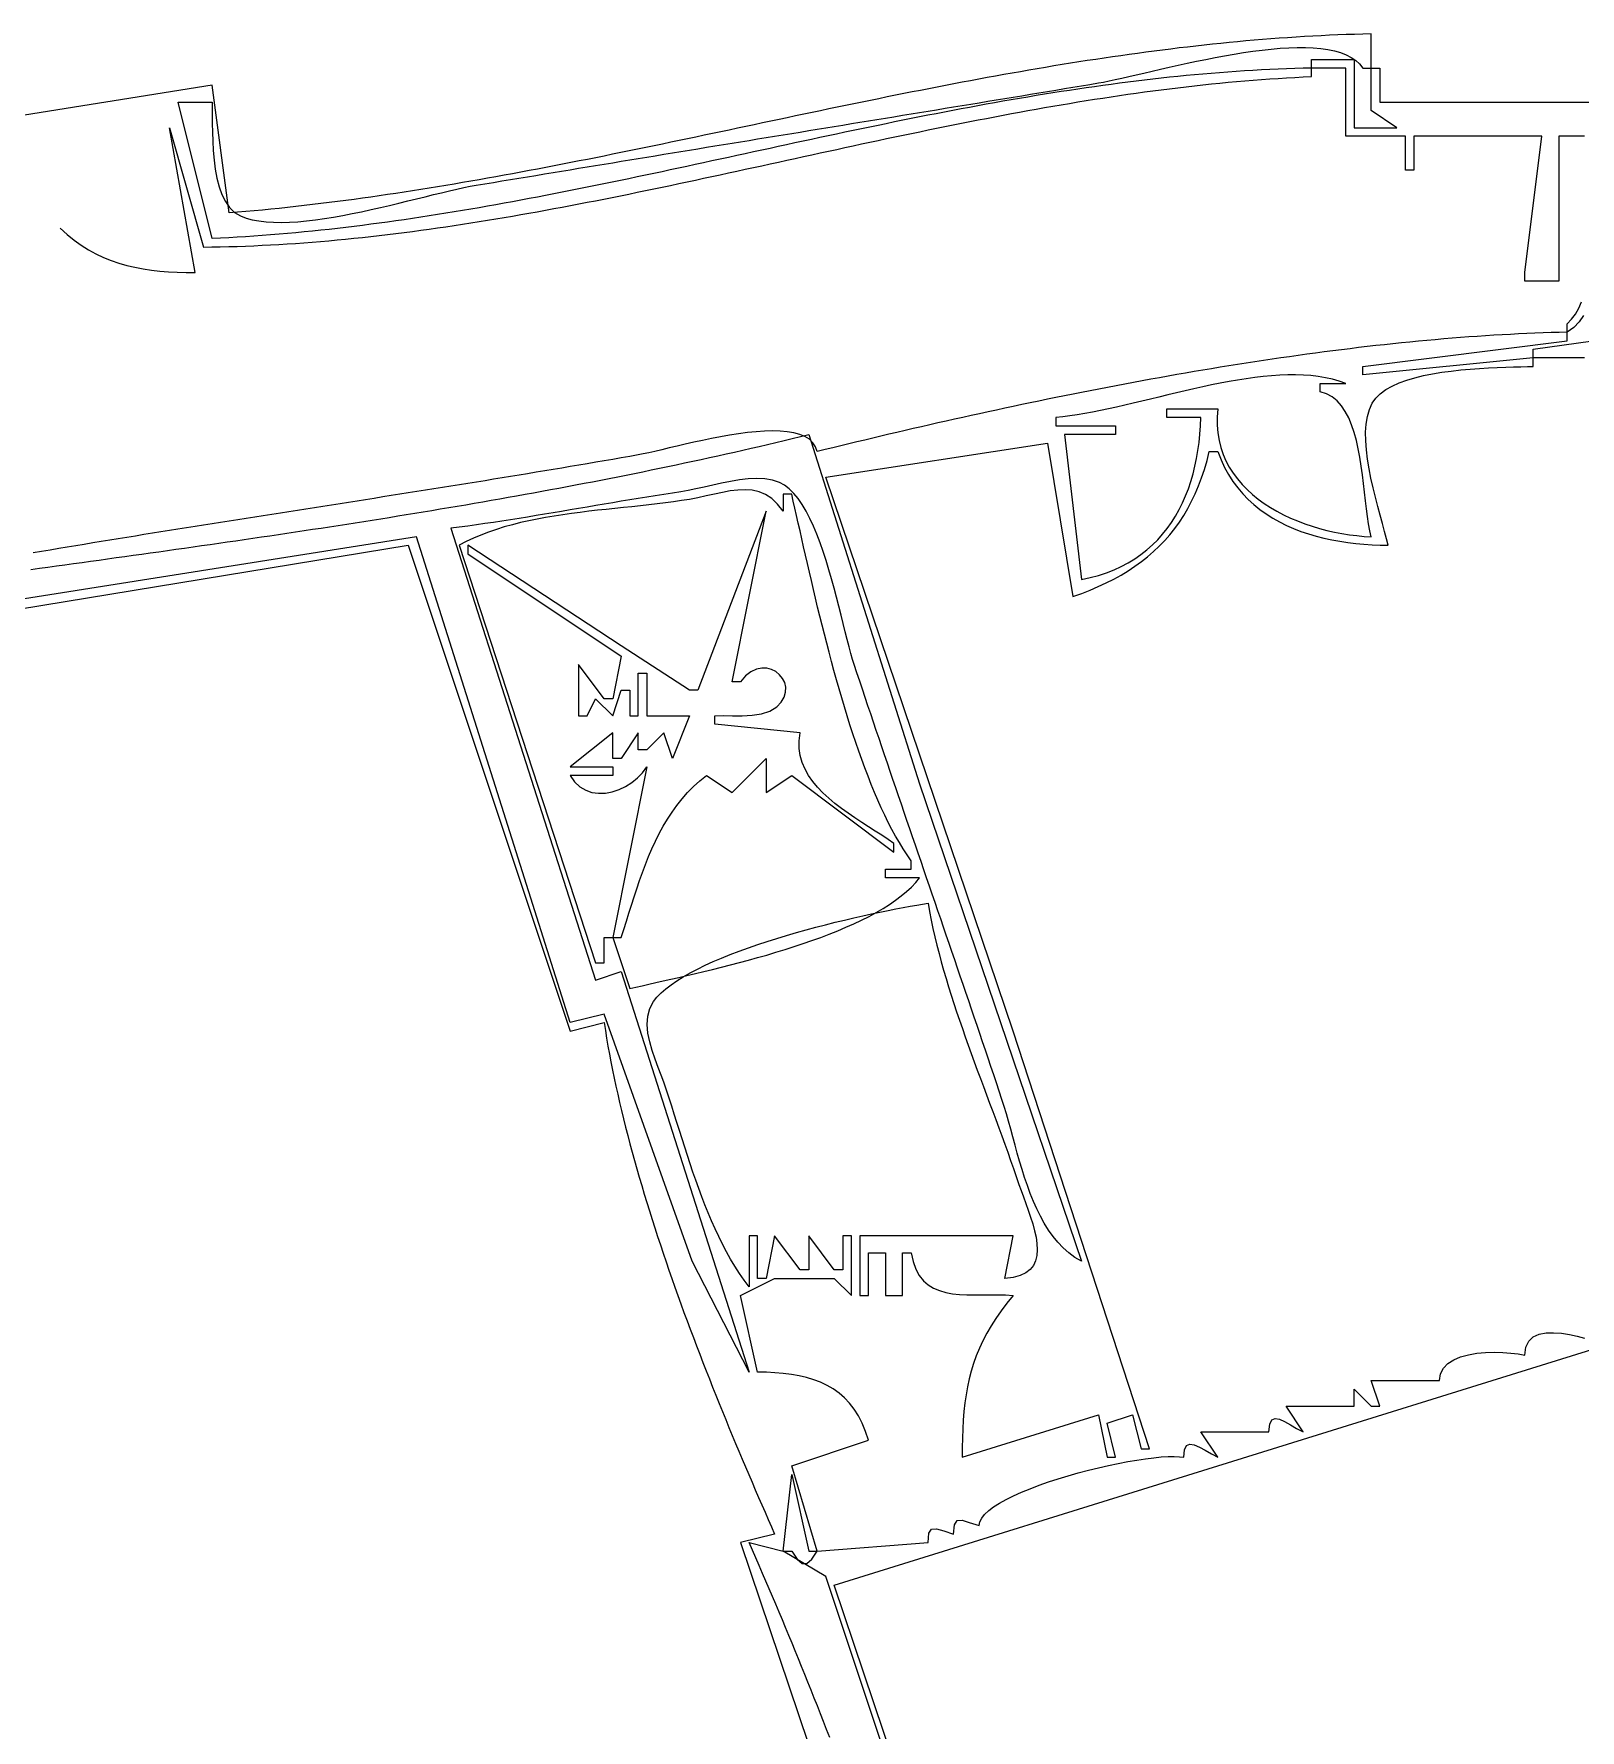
# Model space of a CAD drawing. Header units: metres. Extents: x 0 to 1224, y 0 to 792.
# Drawn here: x 742.1 to 923.5, y 396 to 595 of the extents above; entities that cross this region are included whole.
import ezdxf

# ---------------------------------------------------------------- set-up
doc = ezdxf.new("R2010")
doc.units = ezdxf.units.M

msp = doc.modelspace()

# ---------------------------------------------------------------- linework, layer by layer
for points in [[(867, 589.2468), (867.589, 589.3522), (868.2429, 589.4819), (868.9575, 589.6333), (869.7283, 589.804), (870.5511, 589.9914), (871.4215, 590.193), (872.3353, 590.4063), (873.2881, 590.6289), (874.2757, 590.8582), (875.2936, 591.0917), (876.3376, 591.327), (877.4034, 591.5616), (878.4866, 591.7928), (879.583, 592.0183), (880.6882, 592.2356), (881.7979, 592.4421), (882.9078, 592.6353), (884.0136, 592.8129), (885.1109, 592.9721), (886.1955, 593.1106), (887.263, 593.2259), (888.3091, 593.3154), (889.3296, 593.3767), (890.32, 593.4072), (891.2761, 593.4045), (892.1935, 593.3661), (893.0681, 593.2895), (893.8953, 593.1721), (894.6709, 593.0114), (895.3907, 592.8051), (896.0502, 592.5505), (896.6452, 592.2452), (897.1714, 591.8867), (897.6244, 591.4724), (898, 591), (899, 591), (899, 595), (898.0187, 594.9772), (897.0376, 594.9495), (896.0566, 594.917), (895.0757, 594.8797), (894.0949, 594.8377), (893.1142, 594.791), (892.1336, 594.7397), (891.153, 594.6839), (890.1726, 594.6236), (889.1922, 594.5589), (888.212, 594.4899), (887.2318, 594.4167), (886.2517, 594.3392), (885.2717, 594.2577), (884.2918, 594.1721), (883.3119, 594.0824), (882.3321, 593.9889), (881.3525, 593.8915), (880.3728, 593.7903), (879.3933, 593.6854), (878.4139, 593.5769), (877.4345, 593.4647), (876.4552, 593.349), (875.4759, 593.2299), (874.4968, 593.1074), (873.5177, 592.9815), (872.5387, 592.8524), (871.5597, 592.7201), (870.5808, 592.5847), (869.602, 592.4463), (868.6233, 592.3048), (867.6446, 592.1604), (866.6659, 592.0132), (865.6874, 591.8632), (864.7088, 591.7104), (863.7304, 591.555), (862.752, 591.3971), (861.7737, 591.2366), (860.7954, 591.0736), (859.8171, 590.9083), (858.839, 590.7406), (857.8608, 590.5707), (856.8828, 590.3986), (855.9047, 590.2243), (854.9267, 590.048), (853.9488, 589.8698), (852.9709, 589.6896), (851.9931, 589.5075), (851.0153, 589.3237), (850.0375, 589.1382), (849.0598, 588.951), (848.0821, 588.7622), (847.1045, 588.5719), (846.1269, 588.3801), (845.1493, 588.187), (844.1718, 587.9925), (843.1943, 587.7968), (842.2168, 587.5999), (841.2394, 587.4019), (840.262, 587.2028), (839.2846, 587.0028), (838.3073, 586.8018), (837.33, 586.6), (836.3527, 586.3974), (835.3754, 586.1941), (834.3982, 585.9901), (833.4209, 585.7855), (832.4437, 585.5805), (831.4665, 585.3749), (830.4894, 585.169), (829.5122, 584.9628), (828.5351, 584.7563), (827.558, 584.5497), (826.5809, 584.3429), (825.6038, 584.1361), (824.6267, 583.9293), (823.6497, 583.7226), (822.6726, 583.516), (821.6955, 583.3097), (820.7185, 583.1036), (819.7415, 582.8979), (818.7644, 582.6926), (817.7874, 582.4878), (816.8104, 582.2835), (815.8333, 582.0799), (814.8563, 581.8769), (813.8793, 581.6747), (812.9023, 581.4733), (811.9252, 581.2728), (810.9482, 581.0733), (809.9711, 580.8748), (808.9941, 580.6773), (808.017, 580.481), (807.0399, 580.286), (806.0629, 580.0922), (805.0858, 579.8998), (804.1087, 579.7087), (803.1315, 579.5192), (802.1544, 579.3313), (801.1772, 579.1449), (800.2001, 578.9603), (799.2229, 578.7774), (798.2457, 578.5963), (797.2684, 578.4171), (796.2912, 578.2398), (795.3139, 578.0646), (794.3366, 577.8915), (793.3592, 577.7205), (792.3819, 577.5518), (791.4045, 577.3853), (790.4271, 577.2212), (789.4496, 577.0595), (788.4722, 576.9003), (787.4946, 576.7437), (786.5171, 576.5896), (785.5395, 576.4383), (784.5619, 576.2897), (783.5842, 576.144), (782.6065, 576.0011), (781.6288, 575.8612), (780.651, 575.7243), (779.6732, 575.5905), (778.6953, 575.4599), (777.7174, 575.3325), (776.7395, 575.2084), (775.7615, 575.0876), (774.7834, 574.9703), (773.8053, 574.8564), (772.8271, 574.7462), (771.8489, 574.6395), (770.8707, 574.5365), (769.8924, 574.4373), (768.914, 574.3419), (767.9356, 574.2504), (766.9571, 574.1629), (765.9786, 574.0794), (765, 574), (763, 589), (738, 585)], [(924, 583), (921, 583), (921, 566), (917, 566), (917, 567), (919, 583), (904, 583), (904, 579), (903, 579), (903, 583), (896, 583), (896, 591), (892, 591), (892, 592), (897, 592), (897, 584), (902, 584), (899, 586), (899, 591), (900, 591), (900, 587), (932, 587)], [(745.1882, 572.2129), (745.9918, 571.4742), (746.8121, 570.8066), (747.6487, 570.2068), (748.5015, 569.6713), (749.3704, 569.1966), (750.2553, 568.7794), (751.156, 568.4162), (752.0723, 568.1035), (753.0042, 567.838), (753.9514, 567.6163), (754.9138, 567.4348), (755.8913, 567.2902), (756.8838, 567.179), (757.891, 567.0978), (758.9129, 567.0432), (759.9492, 567.0117), (761, 567), (758, 584), (762, 570), (762.9819, 570.011), (763.9637, 570.0279), (764.9452, 570.0505), (765.9266, 570.0788), (766.9078, 570.1126), (767.8888, 570.152), (768.8696, 570.1967), (769.8503, 570.2467), (770.8308, 570.302), (771.8111, 570.3624), (772.7912, 570.4278), (773.7712, 570.4982), (774.751, 570.5735), (775.7307, 570.6537), (776.7102, 570.7385), (777.6895, 570.8279), (778.6687, 570.9219), (779.6478, 571.0204), (780.6267, 571.1233), (781.6055, 571.2304), (782.5841, 571.3417), (783.5626, 571.4572), (784.541, 571.5767), (785.5192, 571.7002), (786.4973, 571.8275), (787.4753, 571.9586), (788.4531, 572.0934), (789.4309, 572.2318), (790.4085, 572.3737), (791.386, 572.5191), (792.3634, 572.6678), (793.3407, 572.8198), (794.3179, 572.975), (795.295, 573.1333), (796.272, 573.2946), (797.2489, 573.4589), (798.2257, 573.626), (799.2024, 573.7958), (800.179, 573.9684), (801.1555, 574.1435), (802.132, 574.3211), (803.1084, 574.5012), (804.0847, 574.6836), (805.0609, 574.8682), (806.037, 575.055), (807.0131, 575.2439), (807.9892, 575.4348), (808.9651, 575.6276), (809.941, 575.8222), (810.9169, 576.0186), (811.8927, 576.2166), (812.8684, 576.4163), (813.8441, 576.6173), (814.8198, 576.8198), (815.7954, 577.0236), (816.771, 577.2287), (817.7465, 577.4349), (818.722, 577.6421), (819.6975, 577.8504), (820.6729, 578.0595), (821.6484, 578.2694), (822.6238, 578.4801), (823.5991, 578.6914), (824.5745, 578.9032), (825.5499, 579.1155), (826.5252, 579.3282), (827.5006, 579.5412), (828.4759, 579.7545), (829.4512, 579.9678), (830.4266, 580.1812), (831.4019, 580.3945), (832.3772, 580.6077), (833.3526, 580.8207), (834.328, 581.0334), (835.3033, 581.2458), (836.2787, 581.4576), (837.2542, 581.6689), (838.2296, 581.8796), (839.2051, 582.0895), (840.1806, 582.2987), (841.1561, 582.5069), (842.1317, 582.7142), (843.1073, 582.9204), (844.083, 583.1255), (845.0587, 583.3293), (846.0344, 583.5318), (847.0102, 583.7329), (847.986, 583.9326), (848.9619, 584.1306), (849.9379, 584.327), (850.9139, 584.5217), (851.89, 584.7145), (852.8661, 584.9055), (853.8424, 585.0944), (854.8187, 585.2812), (855.795, 585.4659), (856.7715, 585.6483), (857.748, 585.8284), (858.7246, 586.0061), (859.7013, 586.1813), (860.6781, 586.3539), (861.655, 586.5238), (862.632, 586.6909), (863.6091, 586.8552), (864.5862, 587.0166), (865.5635, 587.1749), (866.5409, 587.3302), (867.5184, 587.4822), (868.496, 587.631), (869.4737, 587.7764), (870.4516, 587.9184), (871.4296, 588.0569), (872.4076, 588.1918), (873.3859, 588.3229), (874.3642, 588.4503), (875.3427, 588.5738), (876.3213, 588.6934), (877.3001, 588.8089), (878.279, 588.9204), (879.258, 589.0276), (880.2372, 589.1305), (881.2165, 589.229), (882.196, 589.3231), (883.1757, 589.4127), (884.1555, 589.4976), (885.1354, 589.5778), (886.1156, 589.6531), (887.0959, 589.7237), (888.0763, 589.7892), (889.057, 589.8497), (890.0378, 589.905), (891.0188, 589.9551), (892, 590), (892, 591), (891.0168, 590.9769), (890.0339, 590.9482), (889.0513, 590.9141), (888.0689, 590.8746), (887.0867, 590.8298), (886.1048, 590.7798), (885.1231, 590.7246), (884.1416, 590.6644), (883.1604, 590.5992), (882.1794, 590.5291), (881.1986, 590.4543), (880.218, 590.3747), (879.2377, 590.2904), (878.2575, 590.2016), (877.2775, 590.1084), (876.2978, 590.0107), (875.3182, 589.9088), (874.3389, 589.8026), (873.3597, 589.6922), (872.3807, 589.5779), (871.4019, 589.4595), (870.4232, 589.3372), (869.4448, 589.2112), (868.4665, 589.0814), (867.4884, 588.9479), (866.5104, 588.8109), (865.5326, 588.6704), (864.5549, 588.5266), (863.5774, 588.3794), (862.6001, 588.2289), (861.6229, 588.0754), (860.6458, 587.9187), (859.6689, 587.7591), (858.6921, 587.5966), (857.7154, 587.4312), (856.7388, 587.2632), (855.7624, 587.0925), (854.7861, 586.9192), (853.8099, 586.7434), (852.8338, 586.5652), (851.8578, 586.3847), (850.882, 586.202), (849.9062, 586.0171), (848.9305, 585.8301), (847.9549, 585.6412), (846.9794, 585.4503), (846.004, 585.2577), (845.0286, 585.0633), (844.0533, 584.8672), (843.0781, 584.6695), (842.103, 584.4704), (841.1279, 584.2699), (840.1529, 584.068), (839.178, 583.8649), (838.2031, 583.6606), (837.2283, 583.4553), (836.2535, 583.2489), (835.2787, 583.0417), (834.304, 582.8336), (833.3293, 582.6248), (832.3547, 582.4153), (831.38, 582.2052), (830.4054, 581.9946), (829.4308, 581.7836), (828.4563, 581.5723), (827.4817, 581.3608), (826.5072, 581.149), (825.5326, 580.9372), (824.5581, 580.7254), (823.5836, 580.5137), (822.609, 580.3021), (821.6344, 580.0908), (820.6599, 579.8798), (819.6853, 579.6693), (818.7107, 579.4592), (817.736, 579.2497), (816.7614, 579.0409), (815.7867, 578.8328), (814.8119, 578.6256), (813.8371, 578.4192), (812.8623, 578.2139), (811.8875, 578.0096), (810.9125, 577.8065), (809.9376, 577.6046), (808.9625, 577.4041), (807.9874, 577.2049), (807.0123, 577.0073), (806.037, 576.8112), (805.0617, 576.6168), (804.0863, 576.4241), (803.1108, 576.2333), (802.1353, 576.0443), (801.1596, 575.8574), (800.1839, 575.6725), (799.2081, 575.4898), (798.2321, 575.3093), (797.2561, 575.1311), (796.28, 574.9553), (795.3037, 574.782), (794.3273, 574.6113), (793.3508, 574.4432), (792.3742, 574.2779), (791.3975, 574.1154), (790.4206, 573.9558), (789.4436, 573.7991), (788.4664, 573.6456), (787.4892, 573.4951), (786.5117, 573.3479), (785.5341, 573.2041), (784.5564, 573.0636), (783.5785, 572.9266), (782.6005, 572.7931), (781.6222, 572.6633), (780.6439, 572.5373), (779.6653, 572.415), (778.6866, 572.2967), (777.7077, 572.1823), (776.7286, 572.0719), (775.7493, 571.9658), (774.7698, 571.8638), (773.7902, 571.7661), (772.8103, 571.6729), (771.8302, 571.5841), (770.85, 571.4998), (769.8695, 571.4203), (768.8888, 571.3454), (767.9079, 571.2753), (766.9267, 571.2101), (765.9454, 571.1499), (764.9638, 571.0948), (763.982, 571.0448), (763, 571), (759, 587), (763, 587), (763.0083, 586.2643), (763.011, 585.4154), (763.0164, 584.4743), (763.0329, 583.4619), (763.0688, 582.3994), (763.1322, 581.3077), (763.2317, 580.2079), (763.3753, 579.1211), (763.5716, 578.0683), (763.8287, 577.0704), (764.1549, 576.1486), (764.5587, 575.3239), (765.0482, 574.6173), (765.6318, 574.0499), (766.3178, 573.6427), (766.9868, 573.3939), (767.7139, 573.1981), (768.4948, 573.0524), (769.3253, 572.9539), (770.2013, 572.8996), (771.1187, 572.8867), (772.0731, 572.9121), (773.0605, 572.9729), (774.0766, 573.0662), (775.1173, 573.1892), (776.1784, 573.3387), (777.2557, 573.512), (778.345, 573.7061), (779.4422, 573.9181), (780.5431, 574.1449), (781.6434, 574.3838), (782.7391, 574.6317), (783.8259, 574.8857), (784.8997, 575.143), (785.9562, 575.4005), (786.9913, 575.6554), (788.0009, 575.9046), (788.9806, 576.1454), (789.9264, 576.3747), (790.8341, 576.5896), (791.6995, 576.7872), (792.5184, 576.9646), (793.2866, 577.1188), (794, 577.2469)], [(794, 577.2468), (794.9997, 577.4132), (795.9994, 577.5795), (796.9992, 577.7456), (797.999, 577.9116), (798.9988, 578.0774), (799.9987, 578.243), (800.9985, 578.4085), (801.9984, 578.5739), (802.9983, 578.7391), (803.9982, 578.9042), (804.9981, 579.0691), (805.9981, 579.2339), (806.998, 579.3986), (807.998, 579.5632), (808.998, 579.7277), (809.998, 579.892), (810.998, 580.0563), (811.998, 580.2204), (812.9981, 580.3845), (813.9981, 580.5485), (814.9982, 580.7124), (815.9982, 580.8762), (816.9983, 581.04), (817.9984, 581.2037), (818.9985, 581.3673), (819.9986, 581.5309), (820.9987, 581.6944), (821.9988, 581.8579), (822.9989, 582.0213), (823.9991, 582.1847), (824.9992, 582.3481), (825.9993, 582.5114), (826.9995, 582.6747), (827.9996, 582.838), (828.9997, 583.0013), (829.9999, 583.1646), (831, 583.3279), (832.0002, 583.4912), (833.0003, 583.6545), (834.0004, 583.8178), (835.0006, 583.9811), (836.0007, 584.1444), (837.0008, 584.3078), (838.001, 584.4712), (839.0011, 584.6347), (840.0012, 584.7982), (841.0013, 584.9617), (842.0014, 585.1253), (843.0015, 585.2889), (844.0016, 585.4526), (845.0017, 585.6164), (846.0017, 585.7803), (847.0018, 585.9442), (848.0018, 586.1082), (849.0019, 586.2723), (850.0019, 586.4365), (851.0019, 586.6008), (852.0019, 586.7652), (853.0019, 586.9297), (854.0019, 587.0943), (855.0018, 587.2591), (856.0018, 587.4239), (857.0017, 587.5889), (858.0016, 587.754), (859.0015, 587.9193), (860.0014, 588.0847), (861.0012, 588.2502), (862.0011, 588.4159), (863.0009, 588.5818), (864.0007, 588.7478), (865.0005, 588.914), (866.0002, 589.0803), (867, 589.2469)], [(923.9108, 561.9447), (923.3923, 561.226), (922.7588, 560.5752), (922, 560), (922, 561), (922.5099, 561.5203), (922.9539, 562.1258), (923.3358, 562.8094), (923.6598, 563.5643)], [(857.6666, 460), (857.9126, 459.2916), (858.1847, 458.5469), (858.4704, 457.7748), (858.7573, 456.9843), (859.0332, 456.1842), (859.2857, 455.3837), (859.5025, 454.5916), (859.6712, 453.8169), (859.7794, 453.0685), (859.815, 452.3556), (859.7654, 451.6869), (859.6185, 451.0715), (859.3618, 450.5183), (858.9829, 450.0364), (858.4697, 449.6346), (857.8097, 449.322), (856.9905, 449.1074), (856, 449), (857, 454), (839, 454), (839, 447), (840, 447), (840, 452), (842, 452), (842, 447), (844, 447), (844, 452), (845, 452), (845.2355, 450.9591), (845.5627, 450.0744), (845.9751, 449.3334), (846.466, 448.7235), (847.0289, 448.2321), (847.6572, 447.8466), (848.3442, 447.5544), (849.0835, 447.343), (849.8684, 447.1998), (850.6923, 447.1122), (851.5487, 447.0677), (852.431, 447.0536), (853.3326, 447.0574), (854.2468, 447.0665), (855.1672, 447.0684), (856.0871, 447.0504), (857, 447), (856.2591, 446.0913), (855.5802, 445.1946), (854.9607, 444.3072), (854.3979, 443.4264), (853.8893, 442.5494), (853.4324, 441.6735), (853.0244, 440.796), (852.6628, 439.9142), (852.345, 439.0253), (852.0685, 438.1265), (851.8306, 437.2153), (851.6287, 436.2888), (851.4603, 435.3443), (851.3227, 434.3791), (851.2134, 433.3904), (851.1298, 432.3756), (851.0692, 431.3318), (851.0291, 430.2565), (851.0069, 429.1467), (851, 428), (867, 433), (868, 428), (869, 428), (868, 432), (871, 433), (872, 429), (873, 429), (857.0031, 478), (835, 543), (861, 547), (864, 529), (865.0244, 529.3652), (866.0154, 529.7508), (866.9732, 530.1576), (867.898, 530.5864), (868.7899, 531.0379), (869.649, 531.5128), (870.4757, 532.012), (871.27, 532.5361), (872.0322, 533.086), (872.7624, 533.6624), (873.4608, 534.266), (874.1275, 534.8975), (874.7629, 535.5579), (875.3669, 536.2477), (875.9399, 536.9679), (876.482, 537.719), (876.9934, 538.5019), (877.4742, 539.3174), (877.9247, 540.1661), (878.345, 541.0489), (878.7353, 541.9665), (879.0957, 542.9196), (879.4265, 543.9091), (879.7279, 544.9356), (880, 546), (881, 546), (881.3731, 545.0468), (881.7951, 544.1462), (882.2637, 543.2967), (882.7769, 542.4972), (883.3325, 541.7463), (883.9283, 541.0429), (884.5622, 540.3857), (885.2321, 539.7734), (885.9357, 539.2047), (886.6711, 538.6785), (887.4361, 538.1934), (888.2284, 537.7481), (889.046, 537.3416), (889.8867, 536.9723), (890.7484, 536.6393), (891.6289, 536.341), (892.5262, 536.0764), (893.438, 535.8442), (894.3622, 535.643), (895.2967, 535.4717), (896.2394, 535.3289), (897.1881, 535.2135), (898.1406, 535.1241), (899.0948, 535.0596), (900.0487, 535.0186), (901, 535), (900.8026, 535.7657), (900.571, 536.6168), (900.3142, 537.5414), (900.0412, 538.5279), (899.761, 539.5647), (899.4826, 540.6401), (899.215, 541.7424), (898.9673, 542.86), (898.7484, 543.9813), (898.5674, 545.0945), (898.4332, 546.188), (898.3549, 547.2502), (898.3416, 548.2694), (898.4021, 549.2339), (898.5455, 550.132), (898.7809, 550.9522), (899.1173, 551.6828), (899.531, 552.2661), (900.0638, 552.792), (900.7045, 553.2635), (901.442, 553.6837), (902.2651, 554.0557), (903.1628, 554.3826), (904.1238, 554.6676), (905.137, 554.9138), (906.1914, 555.1243), (907.2758, 555.3023), (908.379, 555.4507), (909.4899, 555.5728), (910.5975, 555.6717), (911.6905, 555.7504), (912.7579, 555.8121), (913.7884, 555.86), (914.7711, 555.897), (915.6947, 555.9265), (916.5481, 555.9513), (917.3203, 555.9748), (918, 556), (918, 557), (898, 555), (898, 556), (922, 559), (922, 560), (921.0567, 559.9782), (920.1098, 559.9518), (919.1593, 559.9209), (918.2052, 559.8855), (917.2477, 559.8456), (916.2869, 559.8013), (915.3228, 559.7526), (914.3555, 559.6996), (913.3853, 559.6425), (912.412, 559.5811), (911.4358, 559.5155), (910.4569, 559.4459), (909.4753, 559.3723), (908.4911, 559.2947), (907.5043, 559.2131), (906.5152, 559.1277), (905.5237, 559.0384), (904.53, 558.9454), (903.5342, 558.8487), (902.5363, 558.7483), (901.5364, 558.6443), (900.5347, 558.5367), (899.5312, 558.4256), (898.5261, 558.3111), (897.5193, 558.1932), (896.5111, 558.072), (895.5014, 557.9474), (894.4905, 557.8196), (893.4783, 557.6886), (892.465, 557.5545), (891.4506, 557.4173), (890.4353, 557.2771), (889.4192, 557.1339), (888.4023, 556.9878), (887.3848, 556.8388), (886.3666, 556.687), (885.348, 556.5324), (884.329, 556.3752), (883.3097, 556.2152), (882.2902, 556.0527), (881.2705, 555.8876), (880.2509, 555.72), (879.2313, 555.55), (878.2119, 555.3775), (877.1927, 555.2028), (876.1739, 555.0257), (875.1555, 554.8464), (874.1377, 554.665), (873.1205, 554.4814), (872.104, 554.2957), (871.0883, 554.108), (870.0735, 553.9183), (869.0597, 553.7268), (868.0469, 553.5333), (867.0354, 553.3381), (866.0251, 553.1411), (865.0162, 552.9423), (864.0087, 552.742), (863.0028, 552.54), (861.9985, 552.3365), (860.9959, 552.1315), (859.9952, 551.925), (858.9964, 551.7172), (857.9995, 551.508), (857.0048, 551.2976), (856.0123, 551.0859), (855.022, 550.8731), (854.0341, 550.6591), (853.0487, 550.444), (852.0659, 550.228), (851.0857, 550.0109), (850.1082, 549.793), (849.1335, 549.5742), (848.1618, 549.3546), (847.1931, 549.1343), (846.2276, 548.9132), (845.2652, 548.6915), (844.3061, 548.4692), (843.3504, 548.2464), (842.3982, 548.0231), (841.4495, 547.7993), (840.5046, 547.5752), (839.5633, 547.3507), (838.6259, 547.126), (837.6925, 546.901), (836.7631, 546.6758), (835.8378, 546.4506), (834.9167, 546.2253), (834, 546), (833.8073, 546.5644), (833.497, 547.0436), (833.0779, 547.4426), (832.5582, 547.766), (831.9467, 548.0189), (831.2518, 548.206), (830.4821, 548.3322), (829.6461, 548.4023), (828.7524, 548.4212), (827.8095, 548.3938), (826.8259, 548.3249), (825.8102, 548.2194), (824.7709, 548.082), (823.7166, 547.9177), (822.6557, 547.7313), (821.597, 547.5277), (820.5487, 547.3117), (819.5197, 547.0882), (818.5182, 546.862), (817.553, 546.6379), (816.6325, 546.4209), (815.7653, 546.2158), (814.9599, 546.0274), (814.2248, 545.8605), (813.5687, 545.7202), (813, 545.6111)], [(924, 557), (918, 557), (918, 558), (925, 559)], [(862, 550), (862, 549), (869, 549), (869, 548), (863, 548), (865, 531), (866.0181, 531.2119), (866.9938, 531.4704), (867.9276, 531.774), (868.8199, 532.1213), (869.6712, 532.5109), (870.482, 532.9416), (871.2527, 533.4118), (871.9837, 533.9203), (872.6757, 534.4656), (873.3289, 535.0465), (873.9439, 535.6614), (874.5212, 536.309), (875.0612, 536.988), (875.5643, 537.697), (876.031, 538.4346), (876.4619, 539.1994), (876.8573, 539.9901), (877.2177, 540.8052), (877.5436, 541.6434), (877.8355, 542.5034), (878.0938, 543.3837), (878.3189, 544.283), (878.5114, 545.1998), (878.6716, 546.1329), (878.8002, 547.0808), (878.8974, 548.0422), (878.9639, 549.0157), (879, 550), (875, 550), (875, 551), (881, 551), (880.9229, 550.0254), (880.9224, 549.0854), (880.9953, 548.1798), (881.1383, 547.3084), (881.3482, 546.4711), (881.6218, 545.6675), (881.9561, 544.8976), (882.3476, 544.161), (882.7933, 543.4577), (883.29, 542.7873), (883.8344, 542.1498), (884.4234, 541.5448), (885.0538, 540.9722), (885.7223, 540.4319), (886.4257, 539.9235), (887.161, 539.4469), (887.9248, 539.0019), (888.714, 538.5883), (889.5254, 538.2059), (890.3558, 537.8544), (891.2019, 537.5338), (892.0607, 537.2437), (892.9288, 536.984), (893.8031, 536.7545), (894.6804, 536.555), (895.5575, 536.3852), (896.4312, 536.245), (897.2983, 536.1342), (898.1556, 536.0526), (899, 536), (898.8313, 536.7158), (898.6844, 537.5082), (898.554, 538.3665), (898.4347, 539.28), (898.3214, 540.2383), (898.2086, 541.2306), (898.0912, 542.2465), (897.9639, 543.2752), (897.8213, 544.3062), (897.6582, 545.329), (897.4693, 546.3328), (897.2493, 547.3071), (896.993, 548.2414), (896.6951, 549.1249), (896.3502, 549.9471), (895.9531, 550.6975), (895.4986, 551.3654), (894.9813, 551.9401), (894.3959, 552.4112), (893.7372, 552.768), (893, 553), (893, 554), (896, 554), (895.2387, 554.2679), (894.4489, 554.4906), (893.6322, 554.6701), (892.7901, 554.8085), (891.9242, 554.9078), (891.0362, 554.9701), (890.1277, 554.9976), (889.2001, 554.9923), (888.2552, 554.9563), (887.2945, 554.8917), (886.3195, 554.8005), (885.332, 554.6849), (884.3335, 554.547), (883.3256, 554.3888), (882.3099, 554.2123), (881.288, 554.0198), (880.2614, 553.8133), (879.2319, 553.5948), (878.2008, 553.3665), (877.17, 553.1304), (876.1409, 552.8887), (875.1152, 552.6434), (874.0944, 552.3965), (873.0801, 552.1503), (872.074, 551.9067), (871.0776, 551.6679), (870.0926, 551.4359), (869.1204, 551.2128), (868.1628, 551.0008), (867.2213, 550.8018), (866.2975, 550.6181), (865.393, 550.4516), (864.5094, 550.3044), (863.6483, 550.1787), (862.8113, 550.0765), (862, 550)], [(741.7395, 532.1752), (742.7389, 532.3122), (743.7386, 532.4493), (744.7386, 532.5866), (745.7388, 532.7241), (746.7393, 532.8617), (747.74, 532.9996), (748.7409, 533.1376), (749.742, 533.276), (750.7433, 533.4146), (751.7447, 533.5535), (752.7464, 533.6927), (753.7481, 533.8323), (754.75, 533.9722), (755.752, 534.1125), (756.754, 534.2532), (757.7562, 534.3944), (758.7584, 534.536), (759.7606, 534.678), (760.7629, 534.8206), (761.7652, 534.9636), (762.7675, 535.1072), (763.7698, 535.2514), (764.7721, 535.3961), (765.7743, 535.5414), (766.7765, 535.6873), (767.7786, 535.8339), (768.7806, 535.9812), (769.7825, 536.1291), (770.7842, 536.2777), (771.7859, 536.4271), (772.7874, 536.5772), (773.7887, 536.728), (774.7899, 536.8797), (775.7908, 537.0322), (776.7916, 537.1855), (777.7921, 537.3396), (778.7924, 537.4947), (779.7924, 537.6506), (780.7922, 537.8075), (781.7917, 537.9653), (782.7908, 538.124), (783.7897, 538.2838), (784.7882, 538.4445), (785.7864, 538.6063), (786.7843, 538.7691), (787.7817, 538.933), (788.7788, 539.098), (789.7755, 539.2641), (790.7717, 539.4313), (791.7675, 539.5997), (792.7629, 539.7693), (793.7578, 539.94), (794.7522, 540.112), (795.7461, 540.2852), (796.7395, 540.4597), (797.7324, 540.6355), (798.7248, 540.8126), (799.7166, 540.991), (800.7078, 541.1707), (801.6984, 541.3519), (802.6885, 541.5344), (803.6779, 541.7183), (804.6667, 541.9037), (805.6548, 542.0905), (806.6423, 542.2788), (807.6291, 542.4686), (808.6152, 542.6599), (809.6007, 542.8528), (810.5854, 543.0472), (811.5693, 543.2432), (812.5525, 543.4408), (813.535, 543.6401), (814.5166, 543.841), (815.4975, 544.0435), (816.4776, 544.2478), (817.4568, 544.4538), (818.4352, 544.6615), (819.4127, 544.8709), (820.3894, 545.0822), (821.3652, 545.2952), (822.34, 545.5101), (823.314, 545.7268), (824.287, 545.9454), (825.2591, 546.1658), (826.2303, 546.3882), (827.2004, 546.6125), (828.1696, 546.8387), (829.1377, 547.0669), (830.1048, 547.2971), (831.0709, 547.5294), (832.036, 547.7636), (833, 548), (846, 507), (865, 451), (864.2328, 451.462), (863.5185, 451.9902), (862.8543, 452.5799), (862.2372, 453.2263), (861.6644, 453.9248), (861.133, 454.6705), (860.6402, 455.4588), (860.1831, 456.2849), (859.7589, 457.1442), (859.3646, 458.0317), (858.9975, 458.943), (858.6546, 459.8731), (858.3332, 460.8174), (858.0303, 461.7712), (857.7431, 462.7297), (857.4687, 463.6881), (857.2042, 464.6419), (856.9469, 465.5861), (856.6938, 466.5162), (856.4421, 467.4274), (856.1889, 468.3148), (855.9314, 469.174), (855.6667, 470)], [(813, 545.611), (812.0026, 545.436), (811.0051, 545.262), (810.0073, 545.0889), (809.0094, 544.9166), (808.0113, 544.7453), (807.0131, 544.5748), (806.0146, 544.4051), (805.0161, 544.2362), (804.0173, 544.068), (803.0184, 543.9006), (802.0194, 543.7339), (801.0202, 543.568), (800.0209, 543.4026), (799.0214, 543.2379), (798.0218, 543.0739), (797.0222, 542.9104), (796.0223, 542.7475), (795.0224, 542.5851), (794.0224, 542.4233), (793.0223, 542.2619), (792.0221, 542.101), (791.0217, 541.9406), (790.0214, 541.7805), (789.0209, 541.6209), (788.0203, 541.4616), (787.0197, 541.3027), (786.0191, 541.1441), (785.0183, 540.9858), (784.0175, 540.8278), (783.0167, 540.67), (782.0158, 540.5124), (781.0149, 540.355), (780.014, 540.1978), (779.013, 540.0408), (778.012, 539.8839), (777.011, 539.727), (776.01, 539.5702), (775.009, 539.4135), (774.0079, 539.2568), (773.0069, 539.1001), (772.0059, 538.9434), (771.0049, 538.7866), (770.0039, 538.6298), (769.003, 538.4728), (768.002, 538.3157), (767.0012, 538.1585), (766.0003, 538.0011), (764.9995, 537.8434), (763.9988, 537.6856), (762.9981, 537.5275), (761.9974, 537.3691), (760.9969, 537.2105), (759.9964, 537.0515), (758.996, 536.8921), (757.9956, 536.7324), (756.9954, 536.5723), (755.9952, 536.4118), (754.9952, 536.2508), (753.9952, 536.0893), (752.9954, 535.9274), (751.9957, 535.7649), (750.996, 535.6019), (749.9966, 535.4383), (748.9972, 535.2741), (747.998, 535.1093), (746.9989, 534.9438), (746, 534.7777), (745.0002, 534.611), (744.0005, 534.4443), (743.0007, 534.2776), (742.001, 534.1108)], [(855.6666, 470), (855.3448, 470.9643), (855.0224, 471.9283), (854.6994, 472.8922), (854.3759, 473.8558), (854.0518, 474.8192), (853.7272, 475.7825), (853.4021, 476.7455), (853.0766, 477.7083), (852.7506, 478.671), (852.4243, 479.6335), (852.0975, 480.5959), (851.7703, 481.5581), (851.4428, 482.5202), (851.115, 483.4822), (850.7869, 484.444), (850.4585, 485.4058), (850.1299, 486.3674), (849.801, 487.3289), (849.472, 488.2904), (849.1427, 489.2518), (848.8133, 490.2132), (848.4838, 491.1745), (848.1542, 492.1357), (847.8244, 493.0969), (847.4947, 494.0581), (847.1648, 495.0193), (846.835, 495.9805), (846.5052, 496.9417), (846.1754, 497.9029), (845.8457, 498.8641), (845.5161, 499.8254), (845.1866, 500.7867), (844.8572, 501.748), (844.5279, 502.7094), (844.1988, 503.6709), (843.87, 504.6324), (843.5413, 505.5941), (843.213, 506.5558), (842.8848, 507.5177), (842.557, 508.4796), (842.2295, 509.4417), (841.9024, 510.404), (841.5756, 511.3663), (841.2492, 512.3288), (840.9232, 513.2915), (840.5977, 514.2544), (840.2726, 515.2174), (839.948, 516.1806), (839.624, 517.1441), (839.3004, 518.1077), (838.9774, 519.0716), (838.655, 520.0356), (838.3333, 521), (838.1385, 521.62), (837.937, 522.3241), (837.7282, 523.1039), (837.511, 523.9509), (837.2848, 524.8567), (837.0486, 525.8128), (836.8017, 526.8109), (836.5432, 527.8426), (836.2723, 528.8994), (835.9882, 529.9729), (835.6901, 531.0548), (835.3771, 532.1365), (835.0484, 533.2096), (834.7032, 534.2658), (834.3407, 535.2966), (833.96, 536.2936), (833.5603, 537.2484), (833.1408, 538.1526), (832.7007, 538.9978), (832.2392, 539.7754), (831.7554, 540.4772), (831.2485, 541.0947), (830.7177, 541.6195), (830.1621, 542.0431), (829.581, 542.3572), (828.7538, 542.6303), (827.8555, 542.7817), (826.8997, 542.8279), (825.9003, 542.7857), (824.8713, 542.6719), (823.8264, 542.503), (822.7795, 542.2959), (821.7445, 542.0673), (820.7352, 541.8338), (819.7654, 541.6122), (818.849, 541.4192), (818, 541.2716), (816.9993, 541.1222), (815.9989, 540.9694), (814.9989, 540.8133), (813.9991, 540.6545), (812.9995, 540.4931), (812.0002, 540.3295), (811.0009, 540.1641), (810.0018, 539.9972), (809.0028, 539.8292), (808.0039, 539.6604), (807.005, 539.4912), (806.0061, 539.3218), (805.0071, 539.1526), (804.0081, 538.9841), (803.009, 538.8164), (802.0098, 538.65), (801.0103, 538.4852), (800.0107, 538.3223), (799.0109, 538.1617), (798.0108, 538.0037), (797.0104, 537.8487), (796.0096, 537.697), (795.0086, 537.5489), (794.0071, 537.4048), (793.0052, 537.2651), (792.0028, 537.13), (791, 537), (808, 484), (811, 485), (826, 438), (819.3333, 451), (809, 480), (805, 479), (787, 536), (648, 514)], [(792, 535), (808, 486), (809, 486), (809, 489), (810, 489), (812, 483), (812.7031, 483.1612), (813.4509, 483.3305), (814.2406, 483.5081), (815.0691, 483.6939), (815.9338, 483.8883), (816.8317, 484.0913), (817.7599, 484.303), (818.7157, 484.5237), (819.6961, 484.7535), (820.6983, 484.9924), (821.7194, 485.2407), (822.7566, 485.4984), (823.807, 485.7658), (824.8678, 486.043), (825.936, 486.3301), (827.0089, 486.6273), (828.0836, 486.9346), (829.1572, 487.2523), (830.2269, 487.5806), (831.2897, 487.9194), (832.343, 488.269), (833.3836, 488.6295), (834.409, 489.0011), (835.4161, 489.3839), (836.4021, 489.7781), (837.3641, 490.1837), (838.2993, 490.601), (839.2049, 491.0301), (840.0779, 491.471), (840.9156, 491.9241), (841.715, 492.3893), (842.4733, 492.8669), (843.1877, 493.357), (843.8552, 493.8598), (844.4731, 494.3753), (845.0384, 494.9037), (845.5483, 495.4452), (846, 496), (842, 496), (842, 497), (845, 497), (845, 498), (844.5361, 498.6738), (844.0805, 499.3797), (843.6331, 500.1163), (843.1938, 500.8823), (842.7624, 501.6763), (842.3389, 502.497), (841.9232, 503.3431), (841.5153, 504.2132), (841.1149, 505.1059), (840.7221, 506.0199), (840.3367, 506.954), (839.9586, 507.9066), (839.5878, 508.8765), (839.2241, 509.8624), (838.8675, 510.8629), (838.5179, 511.8766), (838.1751, 512.9022), (837.8392, 513.9384), (837.5099, 514.9839), (837.1872, 516.0372), (836.8711, 517.097), (836.5614, 518.162), (836.258, 519.2309), (835.9608, 520.3023), (835.6698, 521.3748), (835.3849, 522.4472), (835.1059, 523.518), (834.8328, 524.586), (834.5655, 525.6497), (834.3039, 526.7079), (834.0478, 527.7592), (833.7973, 528.8022), (833.5522, 529.8357), (833.3124, 530.8582), (833.0779, 531.8684), (832.8484, 532.865), (832.6241, 533.8467), (832.4047, 534.812), (832.1901, 535.7597), (831.9804, 536.6884), (831.7753, 537.5968), (831.5748, 538.4835), (831.3788, 539.3471), (831.1872, 540.1864), (831, 541), (830, 541), (830, 539), (829.3507, 539.8444), (828.6605, 540.4921), (827.9317, 540.9633), (827.1665, 541.2781), (826.3669, 541.4565), (825.5353, 541.5187), (824.6737, 541.4848), (823.7845, 541.3748), (822.8698, 541.209), (821.9318, 541.0074), (820.9727, 540.7901), (819.9947, 540.5772), (819, 540.3889), (818.0787, 540.2409), (817.1408, 540.1043), (816.1879, 539.9773), (815.2215, 539.8583), (814.2432, 539.7456), (813.2544, 539.6375), (812.2568, 539.5323), (811.2519, 539.4283), (810.2412, 539.3238), (809.2263, 539.2171), (808.2087, 539.1066), (807.19, 538.9905), (806.1717, 538.8672), (805.1554, 538.7349), (804.1426, 538.592), (803.1349, 538.4369), (802.1338, 538.2677), (801.1408, 538.0829), (800.1576, 537.8806), (799.1856, 537.6593), (798.2263, 537.4173), (797.2815, 537.1528), (796.3525, 536.8642), (795.4409, 536.5497), (794.5483, 536.2078), (793.6763, 535.8366), (792.8263, 535.4346), (792, 535)], [(828, 539), (820, 518), (819, 518), (811, 523.2222), (793, 535), (793, 534), (811, 522), (810, 517), (809, 517), (806, 521), (806, 515), (807, 515), (808, 517), (810, 515), (811, 518), (812, 518), (812, 515), (813, 515), (813, 520), (814, 520), (814, 515), (819, 515), (817, 510), (816, 513), (814, 511), (813, 511), (813, 513), (811, 510), (810, 510), (810, 513), (805, 509), (810, 509), (810, 508), (805, 508), (805.5309, 507.2523), (806.1469, 506.6799), (806.832, 506.2723), (807.5705, 506.0193), (808.3463, 505.9106), (809.1438, 505.9358), (809.9471, 506.0848), (810.7403, 506.3472), (811.5075, 506.7127), (812.2329, 507.171), (812.9007, 507.7119), (813.495, 508.3249), (814, 509), (810, 489), (811, 489), (811.3028, 489.9404), (811.603, 490.8883), (811.903, 491.8414), (812.2055, 492.7976), (812.5131, 493.7546), (812.8282, 494.7101), (813.1534, 495.6621), (813.4914, 496.6082), (813.8447, 497.5462), (814.2159, 498.474), (814.6075, 499.3893), (815.0222, 500.2899), (815.4624, 501.1735), (815.9308, 502.0381), (816.4299, 502.8813), (816.9623, 503.7009), (817.5306, 504.4948), (818.1373, 505.2607), (818.785, 505.9963), (819.4763, 506.6996), (820.2138, 507.3682), (821, 508), (824, 506), (828, 510), (828, 506), (831, 508), (843, 499), (843, 500), (842.3033, 500.4857), (841.5669, 500.9764), (840.8, 501.4741), (840.0118, 501.9809), (839.2114, 502.4988), (838.4081, 503.0299), (837.6111, 503.5761), (836.8294, 504.1397), (836.0725, 504.7227), (835.3493, 505.327), (834.6691, 505.9548), (834.0412, 506.6081), (833.4746, 507.289), (832.9787, 507.9995), (832.5625, 508.7417), (832.2353, 509.5176), (832.0062, 510.3293), (831.8845, 511.1789), (831.8794, 512.0685), (832, 513), (822, 514), (822, 515), (822.9682, 515.0255), (824.0533, 515.0116), (825.1987, 515.0066), (826.3479, 515.0585), (827.4443, 515.2156), (828.4315, 515.5259), (829.253, 516.0378), (829.7782, 516.599), (830.1172, 517.1815), (830.2861, 517.7686), (830.3015, 518.3431), (830.1795, 518.8883), (829.9365, 519.3871), (829.5889, 519.8227), (829.153, 520.1781), (828.645, 520.4365), (828.0814, 520.5808), (827.4785, 520.5942), (826.8525, 520.4597), (826.2199, 520.1605), (825.5969, 519.6795), (825, 519), (824, 519), (828, 539)], [(700, 520.9197), (786, 535), (805, 478), (809, 479), (809.1391, 478.0881), (809.2879, 477.1701), (809.4462, 476.2463), (809.6137, 475.3169), (809.7904, 474.3821), (809.976, 473.4422), (810.1704, 472.4975), (810.3732, 471.548), (810.5844, 470.5941), (810.8037, 469.6361), (811.031, 468.674), (811.266, 467.7083), (811.5085, 466.739), (811.7585, 465.7665), (812.0156, 464.791), (812.2796, 463.8127), (812.5505, 462.8318), (812.828, 461.8486), (813.1118, 460.8634), (813.4019, 459.8762), (813.6979, 458.8875), (813.9998, 457.8974), (814.3073, 456.9061), (814.6203, 455.9139), (814.9384, 454.921), (815.2617, 453.9277), (815.5897, 452.9341), (815.9225, 451.9406), (816.2597, 450.9474), (816.6011, 449.9546), (816.9467, 448.9625), (817.2961, 447.9714), (817.6492, 446.9815), (818.0058, 445.9931), (818.3657, 445.0062), (818.7288, 444.0213), (819.0947, 443.0385), (819.4634, 442.0581), (819.8346, 441.0803), (820.2081, 440.1053), (820.5838, 439.1333), (820.9614, 438.1647), (821.3408, 437.1996), (821.7218, 436.2382), (822.1041, 435.2809), (822.4876, 434.3278), (822.8721, 433.3792), (823.2574, 432.4352), (823.6432, 431.4962), (824.0295, 430.5624), (824.416, 429.634), (824.8025, 428.7112), (825.1888, 427.7943), (825.5748, 426.8835), (825.9602, 425.9791), (826.3449, 425.0812), (826.7285, 424.1902), (827.1111, 423.3061), (827.4923, 422.4294), (827.872, 421.5602), (828.25, 420.6987), (828.626, 419.8452), (829, 419), (825, 418), (883.0031, 246)], [(814.7878, 481.4899), (815.1888, 481.9902), (815.6676, 482.4839), (816.22, 482.9708), (816.8416, 483.4505), (817.5282, 483.9226), (818.2755, 484.3869), (819.0791, 484.843), (819.9347, 485.2906), (820.8381, 485.7294), (821.7849, 486.1591), (822.7709, 486.5794), (823.7917, 486.9898), (824.8431, 487.3902), (825.9208, 487.7802), (827.0204, 488.1595), (828.1376, 488.5277), (829.2682, 488.8846), (830.4078, 489.2297), (831.5522, 489.5629), (832.6971, 489.8837), (833.838, 490.1919), (834.9709, 490.4872), (836.0913, 490.7691), (837.1949, 491.0374), (838.2775, 491.2919), (839.3348, 491.532), (840.3624, 491.7577), (841.356, 491.9684), (842.3115, 492.1639), (843.2243, 492.3439), (844.0903, 492.5081), (844.9052, 492.6561), (845.6646, 492.7876), (846.3643, 492.9023), (847, 493), (847.1767, 492.0211), (847.3698, 491.0416), (847.5785, 490.0618), (847.8019, 489.0816), (848.0394, 488.1011), (848.2902, 487.1205), (848.5535, 486.1398), (848.8287, 485.1592), (849.1149, 484.1787), (849.4114, 483.1985), (849.7174, 482.2186), (850.0323, 481.2392), (850.3552, 480.2603), (850.6854, 479.282), (851.0221, 478.3044), (851.3646, 477.3277), (851.7122, 476.3519), (852.0641, 475.3771), (852.4195, 474.4035), (852.7778, 473.4311), (853.1381, 472.4599), (853.4996, 471.4902), (853.8618, 470.5221), (854.2237, 469.5555), (854.5846, 468.5906), (854.9439, 467.6276), (855.3007, 466.6664), (855.6543, 465.7073), (856.004, 464.7502), (856.3489, 463.7954), (856.6884, 462.8428), (857.0217, 461.8927), (857.348, 460.945), (857.6667, 460)], [(835.464, 395.1383), (835.1038, 396.065), (834.7421, 396.9908), (834.379, 397.9156), (834.0145, 398.8395), (833.6486, 399.7624), (833.2811, 400.6843), (832.9122, 401.6053), (832.5417, 402.5252), (832.1698, 403.4442), (831.7963, 404.3621), (831.4213, 405.279), (831.0447, 406.1948), (830.6665, 407.1096), (830.2868, 408.0233), (829.9054, 408.936), (829.5224, 409.8475), (829.1378, 410.7579), (828.7515, 411.6672), (828.3635, 412.5754), (827.9739, 413.4824), (827.5826, 414.3883), (827.1895, 415.293), (826.7947, 416.1965), (826.3982, 417.0988), (826, 418), (830, 417), (831, 426), (833, 417), (834, 417), (831, 427), (840, 430), (839.6623, 431.0477), (839.2708, 432.0032), (838.8271, 432.8704), (838.3328, 433.6532), (837.7895, 434.3558), (837.1989, 434.982), (836.5624, 435.536), (835.8818, 436.0216), (835.1587, 436.4429), (834.3945, 436.8039), (833.591, 437.1086), (832.7498, 437.3609), (831.8725, 437.5649), (830.9606, 437.7246), (830.0158, 437.844), (829.0397, 437.927), (828.0339, 437.9776), (827, 438), (825, 447), (829, 449), (835, 449), (836, 449), (838, 447), (838, 454), (837, 454), (837, 450), (836, 450), (833, 454), (833, 450), (832, 450), (829, 454), (828, 449), (827, 449), (827, 454), (826, 454), (826, 448), (825.4237, 448.7817), (824.8721, 449.5863), (824.344, 450.4122), (823.8382, 451.2582), (823.3535, 452.1227), (822.8888, 453.0042), (822.4429, 453.9014), (822.0147, 454.8128), (821.6029, 455.7369), (821.2066, 456.6724), (820.8243, 457.6177), (820.4552, 458.5714), (820.0978, 459.5321), (819.7512, 460.4984), (819.4141, 461.4687), (819.0853, 462.4417), (818.7638, 463.4159), (818.4483, 464.3899), (818.1377, 465.3622), (817.8309, 466.3313), (817.5266, 467.2959), (817.2237, 468.2545), (816.921, 469.2057), (816.6175, 470.1479), (816.3118, 471.0798), (816.003, 472), (815.699, 472.8381), (815.3494, 473.7509), (814.9865, 474.7197), (814.6425, 475.7257), (814.3498, 476.7501), (814.1408, 477.774), (814.0477, 478.7787), (814.103, 479.7455), (814.3389, 480.6555), (814.7878, 481.49)], [(853.6667, 358), (835, 414), (830, 417), (831, 417), (831.6364, 416.0371), (832.2182, 415.5556), (832.7817, 415.5556), (833.3635, 416.0371), (834, 417), (847, 418), (847.0994, 419.0983), (847.4182, 419.5813), (847.9874, 419.6151), (848.8377, 419.3659), (850, 419), (850.0994, 420.0983), (850.4183, 420.5813), (850.9875, 420.6151), (851.8378, 420.3659), (853, 420), (853.0743, 420.4325), (853.2909, 420.8699), (853.6399, 421.3101), (854.1118, 421.7515), (854.6967, 422.1922), (855.385, 422.6304), (856.1669, 423.0644), (857.0327, 423.4922), (857.9726, 423.9122), (858.9771, 424.3225), (860.0363, 424.7214), (861.1405, 425.1069), (862.28, 425.4774), (863.4451, 425.831), (864.6261, 426.1659), (865.8132, 426.4803), (866.9968, 426.7724), (868.167, 427.0405), (869.3142, 427.2826), (870.4288, 427.4971), (871.5008, 427.6821), (872.5207, 427.8357), (873.4787, 427.9563), (874.365, 428.0421), (875.1701, 428.0911), (875.884, 428.1016), (876.4972, 428.0718), (877, 428), (877.0881, 428.8893), (877.3379, 429.3845), (877.7275, 429.5554), (878.2347, 429.4723), (878.8375, 429.2051), (879.514, 428.8239), (880.2422, 428.3989), (881, 428), (879, 431), (887, 431), (887.0881, 431.8893), (887.3379, 432.3845), (887.7275, 432.5554), (888.2347, 432.4723), (888.8375, 432.2051), (889.514, 431.8239), (890.2422, 431.3989), (891, 431), (889, 434), (897, 434), (897, 436), (899, 434), (900, 434), (899, 437), (907, 437), (907.1195, 437.7921), (907.4582, 438.4578), (907.9857, 439.0062), (908.6718, 439.446), (909.4864, 439.7864), (910.3991, 440.0361), (911.3798, 440.2043), (912.3984, 440.2997), (913.4244, 440.3314), (914.4278, 440.3084), (915.3784, 440.2395), (916.2458, 440.1337), (917, 440), (917.1242, 440.9392), (917.4729, 441.641), (918.0099, 442.1328), (918.699, 442.442), (919.504, 442.596), (920.3886, 442.6224), (921.3167, 442.5485), (922.2521, 442.4018), (923.1586, 442.2098), (924, 442)], [(896.3441, 234), (836, 413), (926, 441)]]:
    msp.add_lwpolyline(points)

doc.saveas('drawing.dxf')
